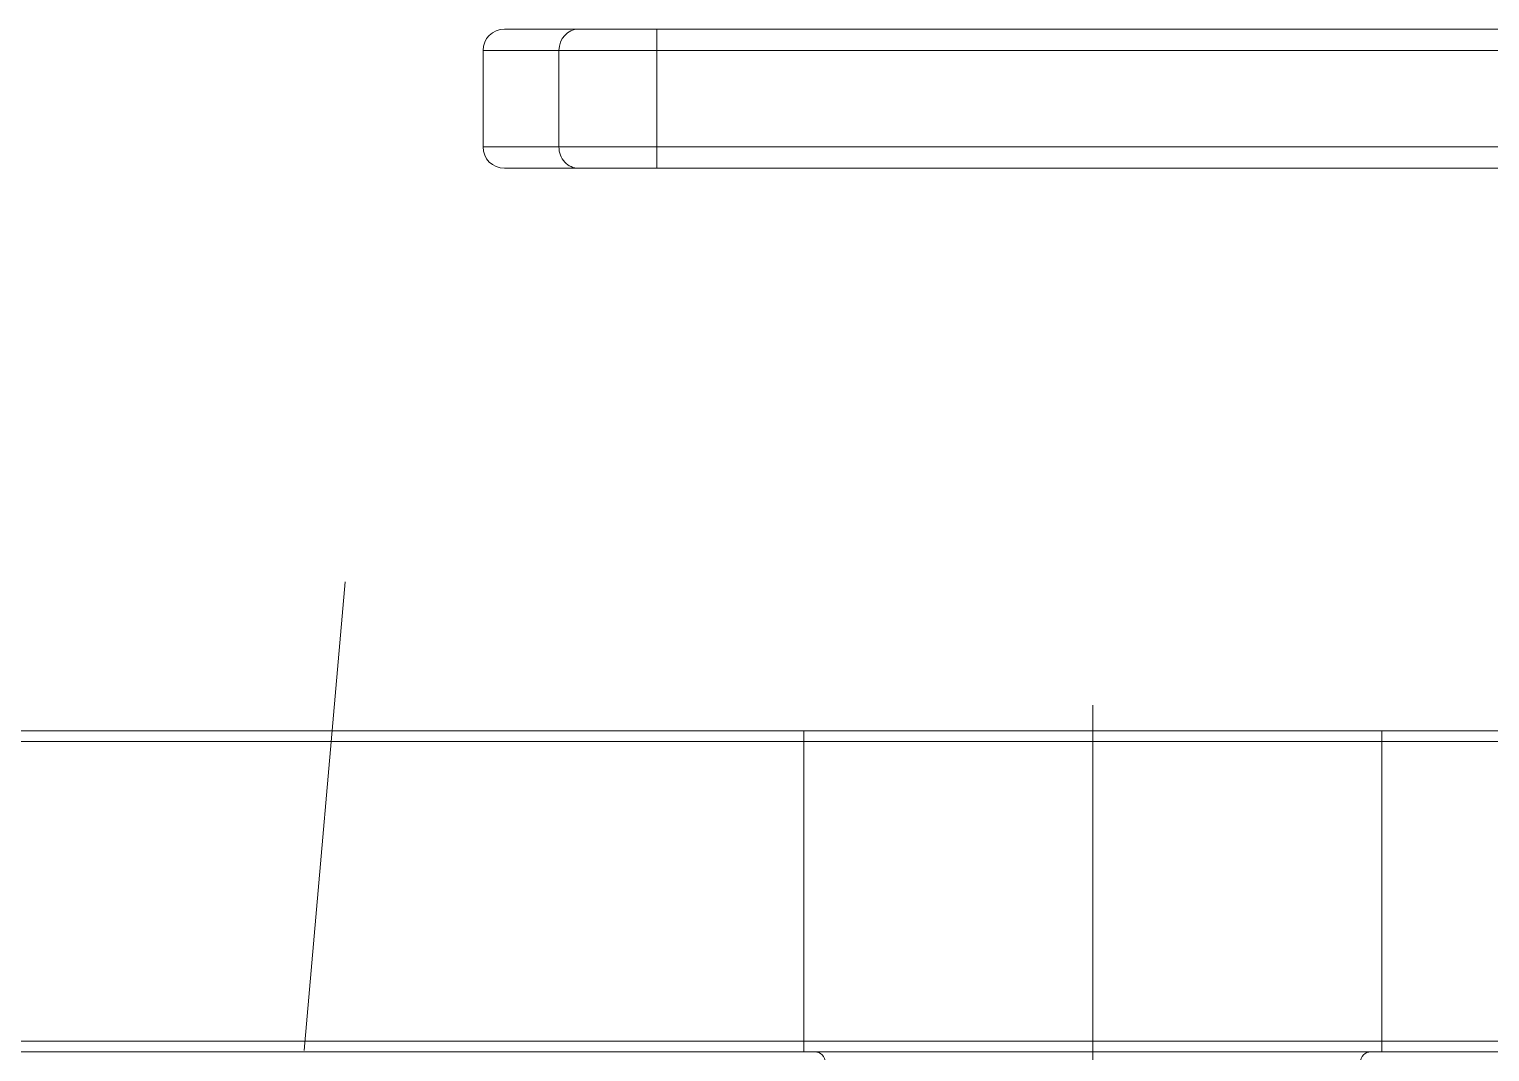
# Model space of a CAD drawing. Extents: x 14045 to 14886, y -16070 to -15429.
# Drawn here: x 14406.5 to 14474.8, y -15692.3 to -15644.5 of the extents above; entities that cross this region are included whole.
import ezdxf

# ---------------------------------------------------------------- set-up
doc = ezdxf.new("R2010")
doc.units = 0
doc.header["$MEASUREMENT"] = 0
doc.linetypes.add('CENTER', pattern=[47.5, 22, -8.5, 8.5, -8.5])
doc.linetypes.add('CENTER2', pattern=[28.575, 19.05, -3.175, 3.175, -3.175])
doc.layers.get('0').update_dxf_attribs({"color": 3, "linetype": 'CONTINUOUS'})
doc.layers.add('CENTER', color=1, linetype='CENTER2')

msp = doc.modelspace()

# ---------------------------------------------------------------- linework, layer by layer
at = {"linetype": 'Continuous', "lineweight": 18, "extrusion": (0, 1, 0)}
for p, q in [((14432.205, -15644.514), (14428.74, -15644.514)), ((14432.205, -15644.514), (14435.871, -15644.514)), ((14435.871, -15644.514), (14516.24, -15644.514)), ((14427.74, -15645.514), (14427.74, -15650.014)), ((14432.205, -15651.014), (14428.74, -15651.014)), ((14435.871, -15651.014), (14432.205, -15651.014)), ((14499.992, -15651.014), (14435.871, -15651.014)), ((14406.086, -15677.314), (14442.74, -15677.314)), ((14442.74, -15677.814), (14442.74, -15677.314)), ((14442.74, -15677.314), (14469.74, -15677.314)), ((14442.74, -15677.314), (14442.74, -15677.814)), ((14469.74, -15677.314), (14469.74, -15677.814)), ((14469.74, -15677.814), (14469.74, -15677.314)), ((14469.74, -15677.314), (14516.24, -15677.314)), ((14442.74, -15691.814), (14442.74, -15677.814)), ((14442.74, -15691.814), (14442.74, -15677.814)), ((14469.74, -15677.814), (14469.74, -15691.814)), ((14469.74, -15677.814), (14469.74, -15691.814)), ((14442.74, -15692.314), (14406.086, -15692.314)), ((14442.74, -15692.314), (14442.74, -15691.814)), ((14442.74, -15691.814), (14442.74, -15692.314)), ((14469.74, -15692.314), (14442.74, -15692.314)), ((14469.74, -15691.814), (14469.74, -15692.314)), ((14469.74, -15692.314), (14469.74, -15691.814)), ((14511.796, -15692.314), (14469.74, -15692.314))]:
    msp.add_line(p, q, dxfattribs=at)
at = {"linetype": 'Continuous', "lineweight": 13, "extrusion": (0, 1, 0)}
for p, q in [((14435.871, -15645.514), (14435.871, -15644.514)), ((14431.288, -15645.514), (14427.74, -15645.514)), ((14431.288, -15650.014), (14431.288, -15645.514)), ((14435.871, -15645.514), (14431.288, -15645.514)), ((14516.24, -15645.514), (14435.871, -15645.514)), ((14435.871, -15645.514), (14435.871, -15650.014)), ((14427.74, -15650.014), (14431.288, -15650.014)), ((14431.288, -15650.014), (14435.871, -15650.014)), ((14435.871, -15650.014), (14499.992, -15650.014)), ((14435.871, -15650.014), (14435.871, -15651.014)), ((14442.74, -15677.814), (14406.086, -15677.814)), ((14469.74, -15677.814), (14442.74, -15677.814)), ((14516.24, -15677.814), (14469.74, -15677.814)), ((14406.086, -15691.814), (14442.74, -15691.814)), ((14442.74, -15691.814), (14469.74, -15691.814)), ((14469.74, -15691.814), (14516.24, -15691.814))]:
    msp.add_line(p, q, dxfattribs=at)
at = {"linetype": 'Continuous', "lineweight": 18}
for centre, start, end in [((14428.74, -15645.514), 90, 180), ((14428.74, -15650.014), 180, 270)]:
    msp.add_arc(centre, 1, start, end, dxfattribs=at)
at = {"linetype": 'Continuous', "lineweight": 18, "extrusion": (0, 0, -1)}
for centre, start, end in [((-14443.24, -15692.814), 90, 180), ((-14469.24, -15692.814), 0, 90)]:
    msp.add_arc(centre, 0.5, start, end, dxfattribs=at)
at = {"linetype": 'Continuous', "lineweight": 13}
for centre, start_param, end_param in [((14432.205, -15645.514), 0, 1.570796), ((14432.205, -15650.014), 1.570796, 3.141593)]:
    msp.add_ellipse(centre, major_axis=(0, 1), ratio=0.916515, start_param=start_param, end_param=end_param, dxfattribs=at)
at = {"layer": 'CENTER', "color": 1, "linetype": 'CENTER', "lineweight": 13}
for p, q in [((14421.294, -15670.34), (14409.546, -15804.614)), ((14456.24, -15745.614), (14456.24, -15670.314))]:
    msp.add_line(p, q, dxfattribs=at)

doc.saveas('drawing.dxf')
